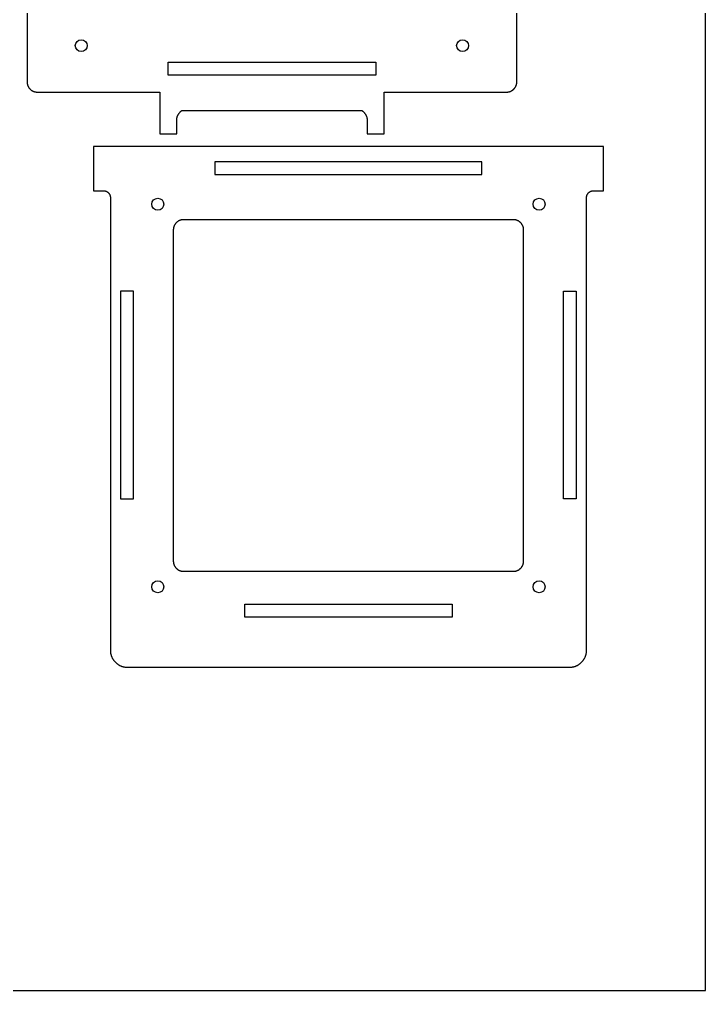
# Model space of a CAD drawing. Extents: x 401 to 901, y 2213 to 3013.
# Drawn here: x 699.2 to 901, y 2213 to 2498.3 of the extents above; entities that cross this region are included whole.
import ezdxf

# ---------------------------------------------------------------- set-up
doc = ezdxf.new("R2010")
doc.units = 0
doc.layers.add('CORTE_LASER$CORTE', color=7, linetype='CONTINUOUS')

msp = doc.modelspace()

# ---------------------------------------------------------------- linework, layer by layer
at = {"layer": 'CORTE_LASER$CORTE'}
for p, q in [((901, 2213), (901, 3013)), ((743, 2482), (743, 2485.75)), ((743, 2485.75), (804, 2485.75)), ((804, 2485.75), (804, 2482)), ((804, 2482), (743, 2482)), ((866, 2461), (721, 2461)), ((721, 2461), (721, 2448)), ((871, 2461), (866, 2461)), ((871, 2448), (871, 2461)), ((835.25, 2456.5), (756.75, 2456.5)), ((756.75, 2456.5), (756.75, 2452.75)), ((835.25, 2452.75), (835.25, 2456.5)), ((756.75, 2452.75), (835.25, 2452.75)), ((721, 2448), (724, 2448)), ((724, 2448), (724.04, 2448)), ((724.04, 2448), (724.09, 2448)), ((724.09, 2448), (724.13, 2448)), ((724.13, 2448), (724.18, 2447.99)), ((724.18, 2447.99), (724.23, 2447.99)), ((724.23, 2447.99), (724.27, 2447.98)), ((724.27, 2447.98), (724.32, 2447.97)), ((724.32, 2447.97), (724.36, 2447.97)), ((724.36, 2447.97), (724.41, 2447.96)), ((724.41, 2447.96), (724.46, 2447.95)), ((724.46, 2447.95), (724.5, 2447.94)), ((724.5, 2447.94), (724.55, 2447.92)), ((724.55, 2447.92), (724.6, 2447.91)), ((724.6, 2447.91), (724.64, 2447.89)), ((724.64, 2447.89), (724.69, 2447.88)), ((724.69, 2447.88), (724.74, 2447.86)), ((724.74, 2447.86), (724.78, 2447.84)), ((724.78, 2447.84), (724.83, 2447.82)), ((724.83, 2447.82), (724.87, 2447.8)), ((724.87, 2447.8), (724.92, 2447.78)), ((724.92, 2447.78), (724.96, 2447.75)), ((724.96, 2447.75), (725.01, 2447.73)), ((725.01, 2447.73), (725.05, 2447.7)), ((725.05, 2447.7), (725.09, 2447.67)), ((725.09, 2447.67), (725.14, 2447.65)), ((725.14, 2447.65), (725.18, 2447.62)), ((725.18, 2447.62), (725.22, 2447.58)), ((725.22, 2447.58), (725.26, 2447.55)), ((725.26, 2447.55), (725.3, 2447.52)), ((725.3, 2447.52), (725.34, 2447.49)), ((725.34, 2447.49), (725.38, 2447.45)), ((725.38, 2447.45), (725.41, 2447.41)), ((725.41, 2447.41), (725.45, 2447.38)), ((725.45, 2447.38), (725.49, 2447.34)), ((725.49, 2447.34), (725.52, 2447.3)), ((725.52, 2447.3), (725.55, 2447.26)), ((725.55, 2447.26), (725.58, 2447.22)), ((725.58, 2447.22), (725.62, 2447.18)), ((725.62, 2447.18), (725.65, 2447.14)), ((725.65, 2447.14), (725.67, 2447.09)), ((725.67, 2447.09), (725.7, 2447.05)), ((725.7, 2447.05), (725.73, 2447.01)), ((725.73, 2447.01), (725.75, 2446.96)), ((725.75, 2446.96), (725.78, 2446.92)), ((725.78, 2446.92), (725.8, 2446.87)), ((725.8, 2446.87), (725.82, 2446.83)), ((725.82, 2446.83), (725.84, 2446.78)), ((725.84, 2446.78), (725.86, 2446.74)), ((725.86, 2446.74), (725.88, 2446.69)), ((725.88, 2446.69), (725.89, 2446.64)), ((725.89, 2446.64), (725.91, 2446.6)), ((725.91, 2446.6), (725.92, 2446.55)), ((725.92, 2446.55), (725.94, 2446.5)), ((725.94, 2446.5), (725.95, 2446.46)), ((725.95, 2446.46), (725.96, 2446.41)), ((725.96, 2446.41), (725.97, 2446.36)), ((725.97, 2446.36), (725.97, 2446.32)), ((725.97, 2446.32), (725.98, 2446.27)), ((725.98, 2446.27), (725.99, 2446.23)), ((725.99, 2446.23), (725.99, 2446.18)), ((725.99, 2446.18), (726, 2446.13)), ((726, 2446.13), (726, 2446.09)), ((726, 2446.09), (726, 2446.04)), ((726, 2446.04), (726, 2446)), ((726, 2446), (726, 2313)), ((866, 2446.13), (866.01, 2446.18)), ((866, 2446.09), (866, 2446.13)), ((866, 2446.04), (866, 2446.09)), ((866, 2446), (866, 2446.04)), ((866, 2313), (866, 2446)), ((866.01, 2446.23), (866.02, 2446.27)), ((866.01, 2446.18), (866.01, 2446.23)), ((866.02, 2446.27), (866.03, 2446.32)), ((866.03, 2446.36), (866.04, 2446.41)), ((866.03, 2446.32), (866.03, 2446.36)), ((866.04, 2446.41), (866.05, 2446.46)), ((866.05, 2446.46), (866.06, 2446.5)), ((866.06, 2446.5), (866.08, 2446.55)), ((866.08, 2446.55), (866.09, 2446.6)), ((866.09, 2446.6), (866.11, 2446.64)), ((866.11, 2446.64), (866.12, 2446.69)), ((866.12, 2446.69), (866.14, 2446.74)), ((866.14, 2446.74), (866.16, 2446.78)), ((866.16, 2446.78), (866.18, 2446.83)), ((866.18, 2446.83), (866.2, 2446.87)), ((866.2, 2446.87), (866.22, 2446.92)), ((866.22, 2446.92), (866.25, 2446.96)), ((866.25, 2446.96), (866.27, 2447.01)), ((866.27, 2447.01), (866.3, 2447.05)), ((866.3, 2447.05), (866.33, 2447.09)), ((866.33, 2447.09), (866.35, 2447.14)), ((866.35, 2447.14), (866.38, 2447.18)), ((866.38, 2447.18), (866.42, 2447.22)), ((866.42, 2447.22), (866.45, 2447.26)), ((866.45, 2447.26), (866.48, 2447.3)), ((866.48, 2447.3), (866.51, 2447.34)), ((866.51, 2447.34), (866.55, 2447.38)), ((866.55, 2447.38), (866.59, 2447.41)), ((866.59, 2447.41), (866.62, 2447.45)), ((866.62, 2447.45), (866.66, 2447.49)), ((866.66, 2447.49), (866.7, 2447.52)), ((866.7, 2447.52), (866.74, 2447.55)), ((866.74, 2447.55), (866.78, 2447.58)), ((866.78, 2447.58), (866.82, 2447.62)), ((866.82, 2447.62), (866.86, 2447.65)), ((866.86, 2447.65), (866.91, 2447.67)), ((866.91, 2447.67), (866.95, 2447.7)), ((866.95, 2447.7), (866.99, 2447.73)), ((866.99, 2447.73), (867.04, 2447.75)), ((867.04, 2447.75), (867.08, 2447.78)), ((867.08, 2447.78), (867.13, 2447.8)), ((867.13, 2447.8), (867.17, 2447.82)), ((867.17, 2447.82), (867.22, 2447.84)), ((867.22, 2447.84), (867.26, 2447.86)), ((867.26, 2447.86), (867.31, 2447.88)), ((867.31, 2447.88), (867.36, 2447.89)), ((867.36, 2447.89), (867.4, 2447.91)), ((867.4, 2447.91), (867.45, 2447.92)), ((867.45, 2447.92), (867.5, 2447.94)), ((867.5, 2447.94), (867.54, 2447.95)), ((867.54, 2447.95), (867.59, 2447.96)), ((867.59, 2447.96), (867.64, 2447.97)), ((867.64, 2447.97), (867.68, 2447.97)), ((867.68, 2447.97), (867.73, 2447.98)), ((867.73, 2447.98), (867.77, 2447.99)), ((867.77, 2447.99), (867.82, 2447.99)), ((867.82, 2447.99), (867.87, 2448)), ((867.87, 2448), (867.91, 2448)), ((867.91, 2448), (867.96, 2448)), ((867.96, 2448), (868, 2448)), ((868, 2448), (871, 2448)), ((744.53, 2436.91), (744.52, 2436.84)), ((744.54, 2436.98), (744.53, 2436.91)), ((744.55, 2437.05), (744.54, 2436.98)), ((744.56, 2437.12), (744.55, 2437.05)), ((744.58, 2437.19), (744.56, 2437.12)), ((744.6, 2437.26), (744.58, 2437.19)), ((744.62, 2437.33), (744.6, 2437.26)), ((744.64, 2437.4), (744.62, 2437.33)), ((744.66, 2437.47), (744.64, 2437.4)), ((744.68, 2437.53), (744.66, 2437.47)), ((744.71, 2437.6), (744.68, 2437.53)), ((744.74, 2437.67), (744.71, 2437.6)), ((744.77, 2437.74), (744.74, 2437.67)), ((744.8, 2437.81), (744.77, 2437.74)), ((744.84, 2437.88), (744.8, 2437.81)), ((744.87, 2437.94), (744.84, 2437.88)), ((744.91, 2438.01), (744.87, 2437.94)), ((744.95, 2438.08), (744.91, 2438.01)), ((744.99, 2438.14), (744.95, 2438.08)), ((745.03, 2438.21), (744.99, 2438.14)), ((745.08, 2438.27), (745.03, 2438.21)), ((745.12, 2438.33), (745.08, 2438.27)), ((745.17, 2438.39), (745.12, 2438.33)), ((745.22, 2438.45), (745.17, 2438.39)), ((745.27, 2438.51), (745.22, 2438.45)), ((745.32, 2438.57), (745.27, 2438.51)), ((745.38, 2438.62), (745.32, 2438.57)), ((745.43, 2438.68), (745.38, 2438.62)), ((745.49, 2438.73), (745.43, 2438.68)), ((745.55, 2438.78), (745.49, 2438.73)), ((745.61, 2438.83), (745.55, 2438.78)), ((745.67, 2438.88), (745.61, 2438.83)), ((745.73, 2438.92), (745.67, 2438.88)), ((745.79, 2438.97), (745.73, 2438.92)), ((745.86, 2439.01), (745.79, 2438.97)), ((745.92, 2439.05), (745.86, 2439.01)), ((745.99, 2439.09), (745.92, 2439.05)), ((746.06, 2439.13), (745.99, 2439.09)), ((746.12, 2439.16), (746.06, 2439.13)), ((746.19, 2439.2), (746.12, 2439.16)), ((746.26, 2439.23), (746.19, 2439.2)), ((746.33, 2439.26), (746.26, 2439.23)), ((746.4, 2439.29), (746.33, 2439.26)), ((746.47, 2439.32), (746.4, 2439.29)), ((746.53, 2439.34), (746.47, 2439.32)), ((746.6, 2439.36), (746.53, 2439.34)), ((746.67, 2439.38), (746.6, 2439.36)), ((746.74, 2439.4), (746.67, 2439.38)), ((746.81, 2439.42), (746.74, 2439.4)), ((746.88, 2439.44), (746.81, 2439.42)), ((746.95, 2439.45), (746.88, 2439.44)), ((747.02, 2439.46), (746.95, 2439.45)), ((747.09, 2439.47), (747.02, 2439.46)), ((747.16, 2439.48), (747.09, 2439.47)), ((747.23, 2439.49), (747.16, 2439.48)), ((747.3, 2439.49), (747.23, 2439.49)), ((747.37, 2439.5), (747.3, 2439.49)), ((747.43, 2439.5), (747.37, 2439.5)), ((747.5, 2439.5), (747.43, 2439.5)), ((844.5, 2439.5), (747.5, 2439.5)), ((844.57, 2439.5), (844.5, 2439.5)), ((844.63, 2439.5), (844.57, 2439.5)), ((844.7, 2439.49), (844.63, 2439.5)), ((844.77, 2439.49), (844.7, 2439.49)), ((844.84, 2439.48), (844.77, 2439.49)), ((844.91, 2439.47), (844.84, 2439.48)), ((844.98, 2439.46), (844.91, 2439.47)), ((845.05, 2439.45), (844.98, 2439.46)), ((845.12, 2439.44), (845.05, 2439.45)), ((845.19, 2439.42), (845.12, 2439.44)), ((845.26, 2439.4), (845.19, 2439.42)), ((845.33, 2439.38), (845.26, 2439.4)), ((845.4, 2439.36), (845.33, 2439.38)), ((845.47, 2439.34), (845.4, 2439.36)), ((845.54, 2439.32), (845.47, 2439.34)), ((845.6, 2439.29), (845.54, 2439.32)), ((845.67, 2439.26), (845.6, 2439.29)), ((845.74, 2439.23), (845.67, 2439.26)), ((845.81, 2439.2), (845.74, 2439.23)), ((845.88, 2439.16), (845.81, 2439.2)), ((845.95, 2439.13), (845.88, 2439.16)), ((846.01, 2439.09), (845.95, 2439.13)), ((846.08, 2439.05), (846.01, 2439.09)), ((846.14, 2439.01), (846.08, 2439.05)), ((846.21, 2438.97), (846.14, 2439.01)), ((846.27, 2438.92), (846.21, 2438.97)), ((846.33, 2438.88), (846.27, 2438.92)), ((846.39, 2438.83), (846.33, 2438.88)), ((846.45, 2438.78), (846.39, 2438.83)), ((846.51, 2438.73), (846.45, 2438.78)), ((846.57, 2438.68), (846.51, 2438.73)), ((846.62, 2438.62), (846.57, 2438.68)), ((846.68, 2438.57), (846.62, 2438.62)), ((846.73, 2438.51), (846.68, 2438.57)), ((846.78, 2438.45), (846.73, 2438.51)), ((846.83, 2438.39), (846.78, 2438.45)), ((846.88, 2438.33), (846.83, 2438.39)), ((846.92, 2438.27), (846.88, 2438.33)), ((846.97, 2438.21), (846.92, 2438.27)), ((847.01, 2438.14), (846.97, 2438.21)), ((847.05, 2438.08), (847.01, 2438.14)), ((847.09, 2438.01), (847.05, 2438.08)), ((847.13, 2437.94), (847.09, 2438.01)), ((847.17, 2437.88), (847.13, 2437.94)), ((847.2, 2437.81), (847.17, 2437.88)), ((847.23, 2437.74), (847.2, 2437.81)), ((847.26, 2437.67), (847.23, 2437.74)), ((847.29, 2437.6), (847.26, 2437.67)), ((847.32, 2437.53), (847.29, 2437.6)), ((847.34, 2437.47), (847.32, 2437.53)), ((847.36, 2437.4), (847.34, 2437.47)), ((847.38, 2437.33), (847.36, 2437.4)), ((847.4, 2437.26), (847.38, 2437.33)), ((847.42, 2437.19), (847.4, 2437.26)), ((847.44, 2437.12), (847.42, 2437.19)), ((847.45, 2437.05), (847.44, 2437.12)), ((847.46, 2436.98), (847.45, 2437.05)), ((847.47, 2436.91), (847.46, 2436.98)), ((847.48, 2436.84), (847.47, 2436.91)), ((744.51, 2436.7), (744.5, 2436.63)), ((744.5, 2436.63), (744.5, 2436.57)), ((744.5, 2436.57), (744.5, 2436.5)), ((744.5, 2436.5), (744.5, 2339.2)), ((744.52, 2436.84), (744.51, 2436.77)), ((744.51, 2436.77), (744.51, 2436.7)), ((847.49, 2436.77), (847.48, 2436.84)), ((847.49, 2436.7), (847.49, 2436.77)), ((847.5, 2436.63), (847.49, 2436.7)), ((847.5, 2436.57), (847.5, 2436.63)), ((847.5, 2436.5), (847.5, 2436.57)), ((847.5, 2339.2), (847.5, 2436.5)), ((732.75, 2418.5), (729, 2418.5)), ((729, 2418.5), (729, 2357.5)), ((732.75, 2357.5), (732.75, 2418.5)), ((859.24, 2357.5), (859.24, 2418.5)), ((859.24, 2418.5), (862.99, 2418.5)), ((862.99, 2418.5), (862.99, 2357.5)), ((729, 2357.5), (732.75, 2357.5)), ((862.99, 2357.5), (859.24, 2357.5)), ((744.5, 2339.2), (744.5, 2339.13)), ((744.5, 2339.13), (744.5, 2339.06)), ((744.5, 2339.06), (744.51, 2339)), ((744.51, 2339), (744.51, 2338.93)), ((744.51, 2338.93), (744.52, 2338.86)), ((744.52, 2338.86), (744.53, 2338.79)), ((744.53, 2338.79), (744.54, 2338.72)), ((744.54, 2338.72), (744.55, 2338.65)), ((744.55, 2338.65), (744.56, 2338.58)), ((744.56, 2338.58), (744.58, 2338.51)), ((744.58, 2338.51), (744.6, 2338.44)), ((744.6, 2338.44), (744.62, 2338.37)), ((744.62, 2338.37), (744.64, 2338.3)), ((744.64, 2338.3), (744.66, 2338.23)), ((744.66, 2338.23), (744.68, 2338.16)), ((744.68, 2338.16), (744.71, 2338.09)), ((744.71, 2338.09), (744.74, 2338.02)), ((744.74, 2338.02), (744.77, 2337.96)), ((744.77, 2337.96), (744.8, 2337.89)), ((744.8, 2337.89), (744.84, 2337.82)), ((744.84, 2337.82), (744.87, 2337.75)), ((744.87, 2337.75), (744.91, 2337.69)), ((744.91, 2337.69), (744.95, 2337.62)), ((744.95, 2337.62), (744.99, 2337.56)), ((744.99, 2337.56), (745.03, 2337.49)), ((745.03, 2337.49), (745.08, 2337.43)), ((745.08, 2337.43), (745.12, 2337.37)), ((745.12, 2337.37), (745.17, 2337.31)), ((745.17, 2337.31), (745.22, 2337.25)), ((745.22, 2337.25), (745.27, 2337.19)), ((745.27, 2337.19), (745.32, 2337.13)), ((745.32, 2337.13), (745.38, 2337.08)), ((745.38, 2337.08), (745.43, 2337.02)), ((745.43, 2337.02), (745.49, 2336.97)), ((846.51, 2336.97), (846.57, 2337.02)), ((846.57, 2337.02), (846.62, 2337.08)), ((846.62, 2337.08), (846.68, 2337.13)), ((846.68, 2337.13), (846.73, 2337.19)), ((846.73, 2337.19), (846.78, 2337.25)), ((846.78, 2337.25), (846.83, 2337.31)), ((846.83, 2337.31), (846.88, 2337.37)), ((846.88, 2337.37), (846.92, 2337.43)), ((846.92, 2337.43), (846.97, 2337.49)), ((846.97, 2337.49), (847.01, 2337.56)), ((847.01, 2337.56), (847.05, 2337.62)), ((847.05, 2337.62), (847.09, 2337.69)), ((847.09, 2337.69), (847.13, 2337.75)), ((847.13, 2337.75), (847.17, 2337.82)), ((847.17, 2337.82), (847.2, 2337.89)), ((847.2, 2337.89), (847.23, 2337.96)), ((847.23, 2337.96), (847.26, 2338.02)), ((847.26, 2338.02), (847.29, 2338.09)), ((847.29, 2338.09), (847.32, 2338.16)), ((847.32, 2338.16), (847.34, 2338.23)), ((847.34, 2338.23), (847.36, 2338.3)), ((847.36, 2338.3), (847.38, 2338.37)), ((847.38, 2338.37), (847.4, 2338.44)), ((847.4, 2338.44), (847.42, 2338.51)), ((847.42, 2338.51), (847.44, 2338.58)), ((847.44, 2338.58), (847.45, 2338.65)), ((847.45, 2338.65), (847.46, 2338.72)), ((847.46, 2338.72), (847.47, 2338.79)), ((847.47, 2338.79), (847.48, 2338.86)), ((847.48, 2338.86), (847.49, 2338.93)), ((847.49, 2339), (847.5, 2339.06)), ((847.49, 2338.93), (847.49, 2339)), ((847.5, 2339.13), (847.5, 2339.2)), ((847.5, 2339.06), (847.5, 2339.13)), ((745.49, 2336.97), (745.55, 2336.92)), ((745.55, 2336.92), (745.61, 2336.87)), ((745.61, 2336.87), (745.67, 2336.82)), ((745.67, 2336.82), (745.73, 2336.77)), ((745.73, 2336.77), (745.79, 2336.73)), ((745.79, 2336.73), (745.86, 2336.69)), ((745.86, 2336.69), (745.92, 2336.65)), ((745.92, 2336.65), (745.99, 2336.61)), ((745.99, 2336.61), (746.06, 2336.57)), ((746.06, 2336.57), (746.12, 2336.53)), ((746.12, 2336.53), (746.19, 2336.5)), ((746.19, 2336.5), (746.26, 2336.47)), ((746.26, 2336.47), (746.33, 2336.44)), ((746.33, 2336.44), (746.4, 2336.41)), ((746.4, 2336.41), (746.47, 2336.38)), ((746.47, 2336.38), (746.53, 2336.36)), ((746.53, 2336.36), (746.6, 2336.33)), ((746.6, 2336.33), (746.67, 2336.31)), ((746.67, 2336.31), (746.74, 2336.29)), ((746.74, 2336.29), (746.81, 2336.28)), ((746.81, 2336.28), (746.88, 2336.26)), ((746.88, 2336.26), (746.95, 2336.25)), ((746.95, 2336.25), (747.02, 2336.24)), ((747.02, 2336.24), (747.09, 2336.23)), ((747.09, 2336.23), (747.16, 2336.22)), ((747.16, 2336.22), (747.23, 2336.21)), ((747.23, 2336.21), (747.3, 2336.2)), ((747.3, 2336.2), (747.37, 2336.2)), ((747.37, 2336.2), (747.43, 2336.2)), ((747.43, 2336.2), (747.5, 2336.2)), ((747.5, 2336.2), (844.5, 2336.2)), ((844.5, 2336.2), (844.57, 2336.2)), ((844.57, 2336.2), (844.63, 2336.2)), ((844.63, 2336.2), (844.7, 2336.2)), ((844.7, 2336.2), (844.77, 2336.21)), ((844.77, 2336.21), (844.84, 2336.22)), ((844.84, 2336.22), (844.91, 2336.23)), ((844.91, 2336.23), (844.98, 2336.24)), ((844.98, 2336.24), (845.05, 2336.25)), ((845.05, 2336.25), (845.12, 2336.26)), ((845.12, 2336.26), (845.19, 2336.28)), ((845.19, 2336.28), (845.26, 2336.29)), ((845.26, 2336.29), (845.33, 2336.31)), ((845.33, 2336.31), (845.4, 2336.33)), ((845.4, 2336.33), (845.47, 2336.36)), ((845.47, 2336.36), (845.54, 2336.38)), ((845.54, 2336.38), (845.6, 2336.41)), ((845.6, 2336.41), (845.67, 2336.44)), ((845.67, 2336.44), (845.74, 2336.47)), ((845.74, 2336.47), (845.81, 2336.5)), ((845.81, 2336.5), (845.88, 2336.53)), ((845.88, 2336.53), (845.95, 2336.57)), ((845.95, 2336.57), (846.01, 2336.61)), ((846.01, 2336.61), (846.08, 2336.65)), ((846.08, 2336.65), (846.14, 2336.69)), ((846.14, 2336.69), (846.21, 2336.73)), ((846.21, 2336.73), (846.27, 2336.77)), ((846.27, 2336.77), (846.33, 2336.82)), ((846.33, 2336.82), (846.39, 2336.87)), ((846.39, 2336.87), (846.45, 2336.92)), ((846.45, 2336.92), (846.51, 2336.97)), ((765.5, 2322.75), (765.5, 2326.5)), ((765.5, 2326.5), (826.5, 2326.5)), ((826.5, 2326.5), (826.5, 2322.75)), ((826.5, 2322.75), (765.5, 2322.75)), ((726, 2313), (726, 2312.89)), ((726, 2312.89), (726, 2312.77)), ((726, 2312.77), (726.01, 2312.66)), ((726.01, 2312.66), (726.02, 2312.55)), ((726.02, 2312.55), (726.03, 2312.43)), ((726.03, 2312.43), (726.05, 2312.32)), ((726.05, 2312.32), (726.06, 2312.2)), ((726.06, 2312.2), (726.08, 2312.09)), ((726.08, 2312.09), (726.11, 2311.97)), ((726.11, 2311.97), (726.13, 2311.85)), ((726.13, 2311.85), (726.16, 2311.74)), ((726.16, 2311.74), (726.19, 2311.62)), ((726.19, 2311.62), (726.23, 2311.5)), ((726.23, 2311.5), (726.27, 2311.39)), ((726.27, 2311.39), (726.31, 2311.27)), ((865.69, 2311.27), (865.73, 2311.39)), ((865.73, 2311.39), (865.77, 2311.5)), ((865.77, 2311.5), (865.81, 2311.62)), ((865.81, 2311.62), (865.84, 2311.74)), ((865.84, 2311.74), (865.87, 2311.85)), ((865.87, 2311.85), (865.89, 2311.97)), ((865.89, 2311.97), (865.92, 2312.09)), ((865.92, 2312.09), (865.94, 2312.2)), ((865.94, 2312.2), (865.95, 2312.32)), ((865.95, 2312.32), (865.97, 2312.43)), ((865.97, 2312.43), (865.98, 2312.55)), ((865.98, 2312.55), (865.99, 2312.66)), ((865.99, 2312.66), (866, 2312.77)), ((866, 2312.89), (866, 2313)), ((866, 2312.77), (866, 2312.89)), ((726.31, 2311.27), (726.35, 2311.16)), ((726.35, 2311.16), (726.4, 2311.04)), ((726.4, 2311.04), (726.45, 2310.93)), ((726.45, 2310.93), (726.5, 2310.81)), ((726.5, 2310.81), (726.56, 2310.7)), ((726.56, 2310.7), (726.62, 2310.59)), ((726.62, 2310.59), (726.68, 2310.48)), ((726.68, 2310.48), (726.75, 2310.37)), ((726.75, 2310.37), (726.82, 2310.26)), ((726.82, 2310.26), (726.89, 2310.15)), ((726.89, 2310.15), (726.96, 2310.05)), ((726.96, 2310.05), (727.04, 2309.95)), ((727.04, 2309.95), (727.12, 2309.85)), ((727.12, 2309.85), (727.2, 2309.75)), ((727.2, 2309.75), (727.29, 2309.65)), ((727.29, 2309.65), (727.37, 2309.55)), ((727.37, 2309.55), (727.46, 2309.46)), ((727.46, 2309.46), (727.56, 2309.37)), ((727.56, 2309.37), (727.65, 2309.28)), ((727.65, 2309.28), (727.75, 2309.2)), ((727.75, 2309.2), (727.85, 2309.12)), ((727.85, 2309.12), (727.95, 2309.04)), ((727.95, 2309.04), (728.05, 2308.96)), ((728.05, 2308.96), (728.16, 2308.88)), ((728.16, 2308.88), (728.26, 2308.81)), ((728.26, 2308.81), (728.37, 2308.74)), ((728.37, 2308.74), (728.48, 2308.68)), ((728.48, 2308.68), (728.59, 2308.62)), ((728.59, 2308.62), (728.7, 2308.56)), ((728.7, 2308.56), (728.82, 2308.5)), ((728.82, 2308.5), (728.93, 2308.45)), ((863.07, 2308.45), (863.18, 2308.5)), ((863.18, 2308.5), (863.3, 2308.56)), ((863.3, 2308.56), (863.41, 2308.62)), ((863.41, 2308.62), (863.52, 2308.68)), ((863.52, 2308.68), (863.63, 2308.74)), ((863.63, 2308.74), (863.74, 2308.81)), ((863.74, 2308.81), (863.84, 2308.88)), ((863.84, 2308.88), (863.95, 2308.96)), ((863.95, 2308.96), (864.05, 2309.04)), ((864.05, 2309.04), (864.15, 2309.12)), ((864.15, 2309.12), (864.25, 2309.2)), ((864.25, 2309.2), (864.35, 2309.28)), ((864.35, 2309.28), (864.44, 2309.37)), ((864.44, 2309.37), (864.54, 2309.46)), ((864.54, 2309.46), (864.63, 2309.55)), ((864.63, 2309.55), (864.71, 2309.65)), ((864.71, 2309.65), (864.8, 2309.75)), ((864.8, 2309.75), (864.88, 2309.85)), ((864.88, 2309.85), (864.96, 2309.95)), ((864.96, 2309.95), (865.04, 2310.05)), ((865.04, 2310.05), (865.11, 2310.15)), ((865.11, 2310.15), (865.18, 2310.26)), ((865.18, 2310.26), (865.25, 2310.37)), ((865.25, 2310.37), (865.32, 2310.48)), ((865.32, 2310.48), (865.38, 2310.59)), ((865.38, 2310.59), (865.44, 2310.7)), ((865.44, 2310.7), (865.5, 2310.81)), ((865.5, 2310.81), (865.55, 2310.93)), ((865.55, 2310.93), (865.6, 2311.04)), ((865.6, 2311.04), (865.65, 2311.16)), ((865.65, 2311.16), (865.69, 2311.27)), ((728.93, 2308.45), (729.04, 2308.4)), ((729.04, 2308.4), (729.16, 2308.35)), ((729.16, 2308.35), (729.28, 2308.3)), ((729.28, 2308.3), (729.39, 2308.26)), ((729.39, 2308.26), (729.51, 2308.23)), ((729.51, 2308.23), (729.62, 2308.19)), ((729.62, 2308.19), (729.74, 2308.16)), ((729.74, 2308.16), (729.86, 2308.13)), ((729.86, 2308.13), (729.97, 2308.1)), ((729.97, 2308.1), (730.09, 2308.08)), ((730.09, 2308.08), (730.21, 2308.06)), ((730.21, 2308.06), (730.32, 2308.04)), ((730.32, 2308.04), (730.44, 2308.03)), ((730.44, 2308.03), (730.55, 2308.02)), ((730.55, 2308.02), (730.66, 2308.01)), ((730.66, 2308.01), (730.78, 2308)), ((730.78, 2308), (730.89, 2308)), ((730.89, 2308), (731, 2308)), ((731, 2308), (861, 2308)), ((861, 2308), (861.11, 2308)), ((861.11, 2308), (861.22, 2308)), ((861.22, 2308), (861.34, 2308.01)), ((861.34, 2308.01), (861.45, 2308.02)), ((861.45, 2308.02), (861.56, 2308.03)), ((861.56, 2308.03), (861.68, 2308.04)), ((861.68, 2308.04), (861.79, 2308.06)), ((861.79, 2308.06), (861.91, 2308.08)), ((861.91, 2308.08), (862.03, 2308.1)), ((862.03, 2308.1), (862.14, 2308.13)), ((862.14, 2308.13), (862.26, 2308.16)), ((862.26, 2308.16), (862.38, 2308.19)), ((862.38, 2308.19), (862.49, 2308.23)), ((862.49, 2308.23), (862.61, 2308.26)), ((862.61, 2308.26), (862.72, 2308.3)), ((862.72, 2308.3), (862.84, 2308.35)), ((862.84, 2308.35), (862.96, 2308.4)), ((862.96, 2308.4), (863.07, 2308.45)), ((401, 2213), (901, 2213))]:
    msp.add_line(p, q, dxfattribs=at)
msp.add_lwpolyline([(701.5, 2617.5), (701.5, 2480), (701.5, 2479.9), (701.51, 2479.8), (701.52, 2479.69), (701.53, 2479.59), (701.54, 2479.49), (701.56, 2479.39), (701.59, 2479.29), (701.61, 2479.19), (701.64, 2479.09), (701.67, 2479), (701.71, 2478.9), (701.75, 2478.8), (701.79, 2478.71), (701.84, 2478.62), (701.89, 2478.53), (701.94, 2478.44), (701.99, 2478.35), (702.05, 2478.27), (702.11, 2478.19), (702.17, 2478.11), (702.24, 2478.03), (702.31, 2477.95), (702.38, 2477.88), (702.45, 2477.81), (702.53, 2477.74), (702.61, 2477.67), (702.69, 2477.61), (702.77, 2477.55), (702.85, 2477.49), (702.94, 2477.44), (703.03, 2477.39), (703.12, 2477.34), (703.21, 2477.29), (703.3, 2477.25), (703.4, 2477.21), (703.5, 2477.17), (703.59, 2477.14), (703.69, 2477.11), (703.79, 2477.09), (703.89, 2477.06), (703.99, 2477.04), (704.09, 2477.03), (704.19, 2477.02), (704.3, 2477.01), (704.4, 2477), (704.5, 2477), (740.5, 2477), (740.5, 2464.71), (745.5, 2464.71), (745.5, 2468.71), (745.51, 2468.83), (745.51, 2468.95), (745.52, 2469.07), (745.54, 2469.19), (745.56, 2469.31), (745.58, 2469.43), (745.61, 2469.55), (745.64, 2469.67), (745.67, 2469.78), (745.71, 2469.89), (745.75, 2470.01), (745.8, 2470.12), (745.85, 2470.23), (745.91, 2470.34), (745.96, 2470.44), (746.03, 2470.55), (746.09, 2470.65), (746.16, 2470.75), (746.23, 2470.84), (746.31, 2470.94), (746.39, 2471.03), (746.47, 2471.12), (746.55, 2471.2), (746.64, 2471.29), (746.73, 2471.37), (746.82, 2471.44), (746.92, 2471.52), (747.02, 2471.59), (799.98, 2471.59), (800.07, 2471.52), (800.17, 2471.44), (800.26, 2471.37), (800.35, 2471.29), (800.44, 2471.2), (800.53, 2471.12), (800.61, 2471.03), (800.69, 2470.94), (800.76, 2470.84), (800.83, 2470.75), (800.9, 2470.65), (800.97, 2470.55), (801.03, 2470.44), (801.09, 2470.34), (801.14, 2470.23), (801.19, 2470.12), (801.24, 2470.01), (801.28, 2469.89), (801.32, 2469.78), (801.36, 2469.67), (801.39, 2469.55), (801.41, 2469.43), (801.44, 2469.31), (801.45, 2469.19), (801.47, 2469.07), (801.48, 2468.95), (801.49, 2468.83), (801.49, 2468.71), (801.49, 2464.71), (806.5, 2464.71), (806.5, 2477), (842.5, 2477), (842.6, 2477), (842.7, 2477.01), (842.81, 2477.02), (842.91, 2477.03), (843.01, 2477.04), (843.11, 2477.06), (843.21, 2477.09), (843.31, 2477.11), (843.41, 2477.14), (843.5, 2477.17), (843.6, 2477.21), (843.7, 2477.25), (843.79, 2477.29), (843.88, 2477.34), (843.97, 2477.39), (844.06, 2477.44), (844.15, 2477.49), (844.23, 2477.55), (844.31, 2477.61), (844.39, 2477.67), (844.47, 2477.74), (844.55, 2477.81), (844.62, 2477.88), (844.69, 2477.95), (844.76, 2478.03), (844.83, 2478.11), (844.89, 2478.19), (844.95, 2478.27), (845.01, 2478.35), (845.06, 2478.44), (845.11, 2478.53), (845.16, 2478.62), (845.21, 2478.71), (845.25, 2478.8), (845.29, 2478.9), (845.33, 2479), (845.36, 2479.09), (845.39, 2479.19), (845.41, 2479.29), (845.44, 2479.39), (845.46, 2479.49), (845.47, 2479.59), (845.48, 2479.69), (845.49, 2479.8), (845.5, 2479.9), (845.5, 2480), (845.5, 2617.5)], dxfattribs=at)
for centre in [(717.44, 2490.64), (829.56, 2490.64), (739.94, 2444.06), (852.06, 2444.06), (739.94, 2331.64), (852.06, 2331.64)]:
    msp.add_circle(centre, 1.75, dxfattribs=at)

doc.saveas('drawing.dxf')
